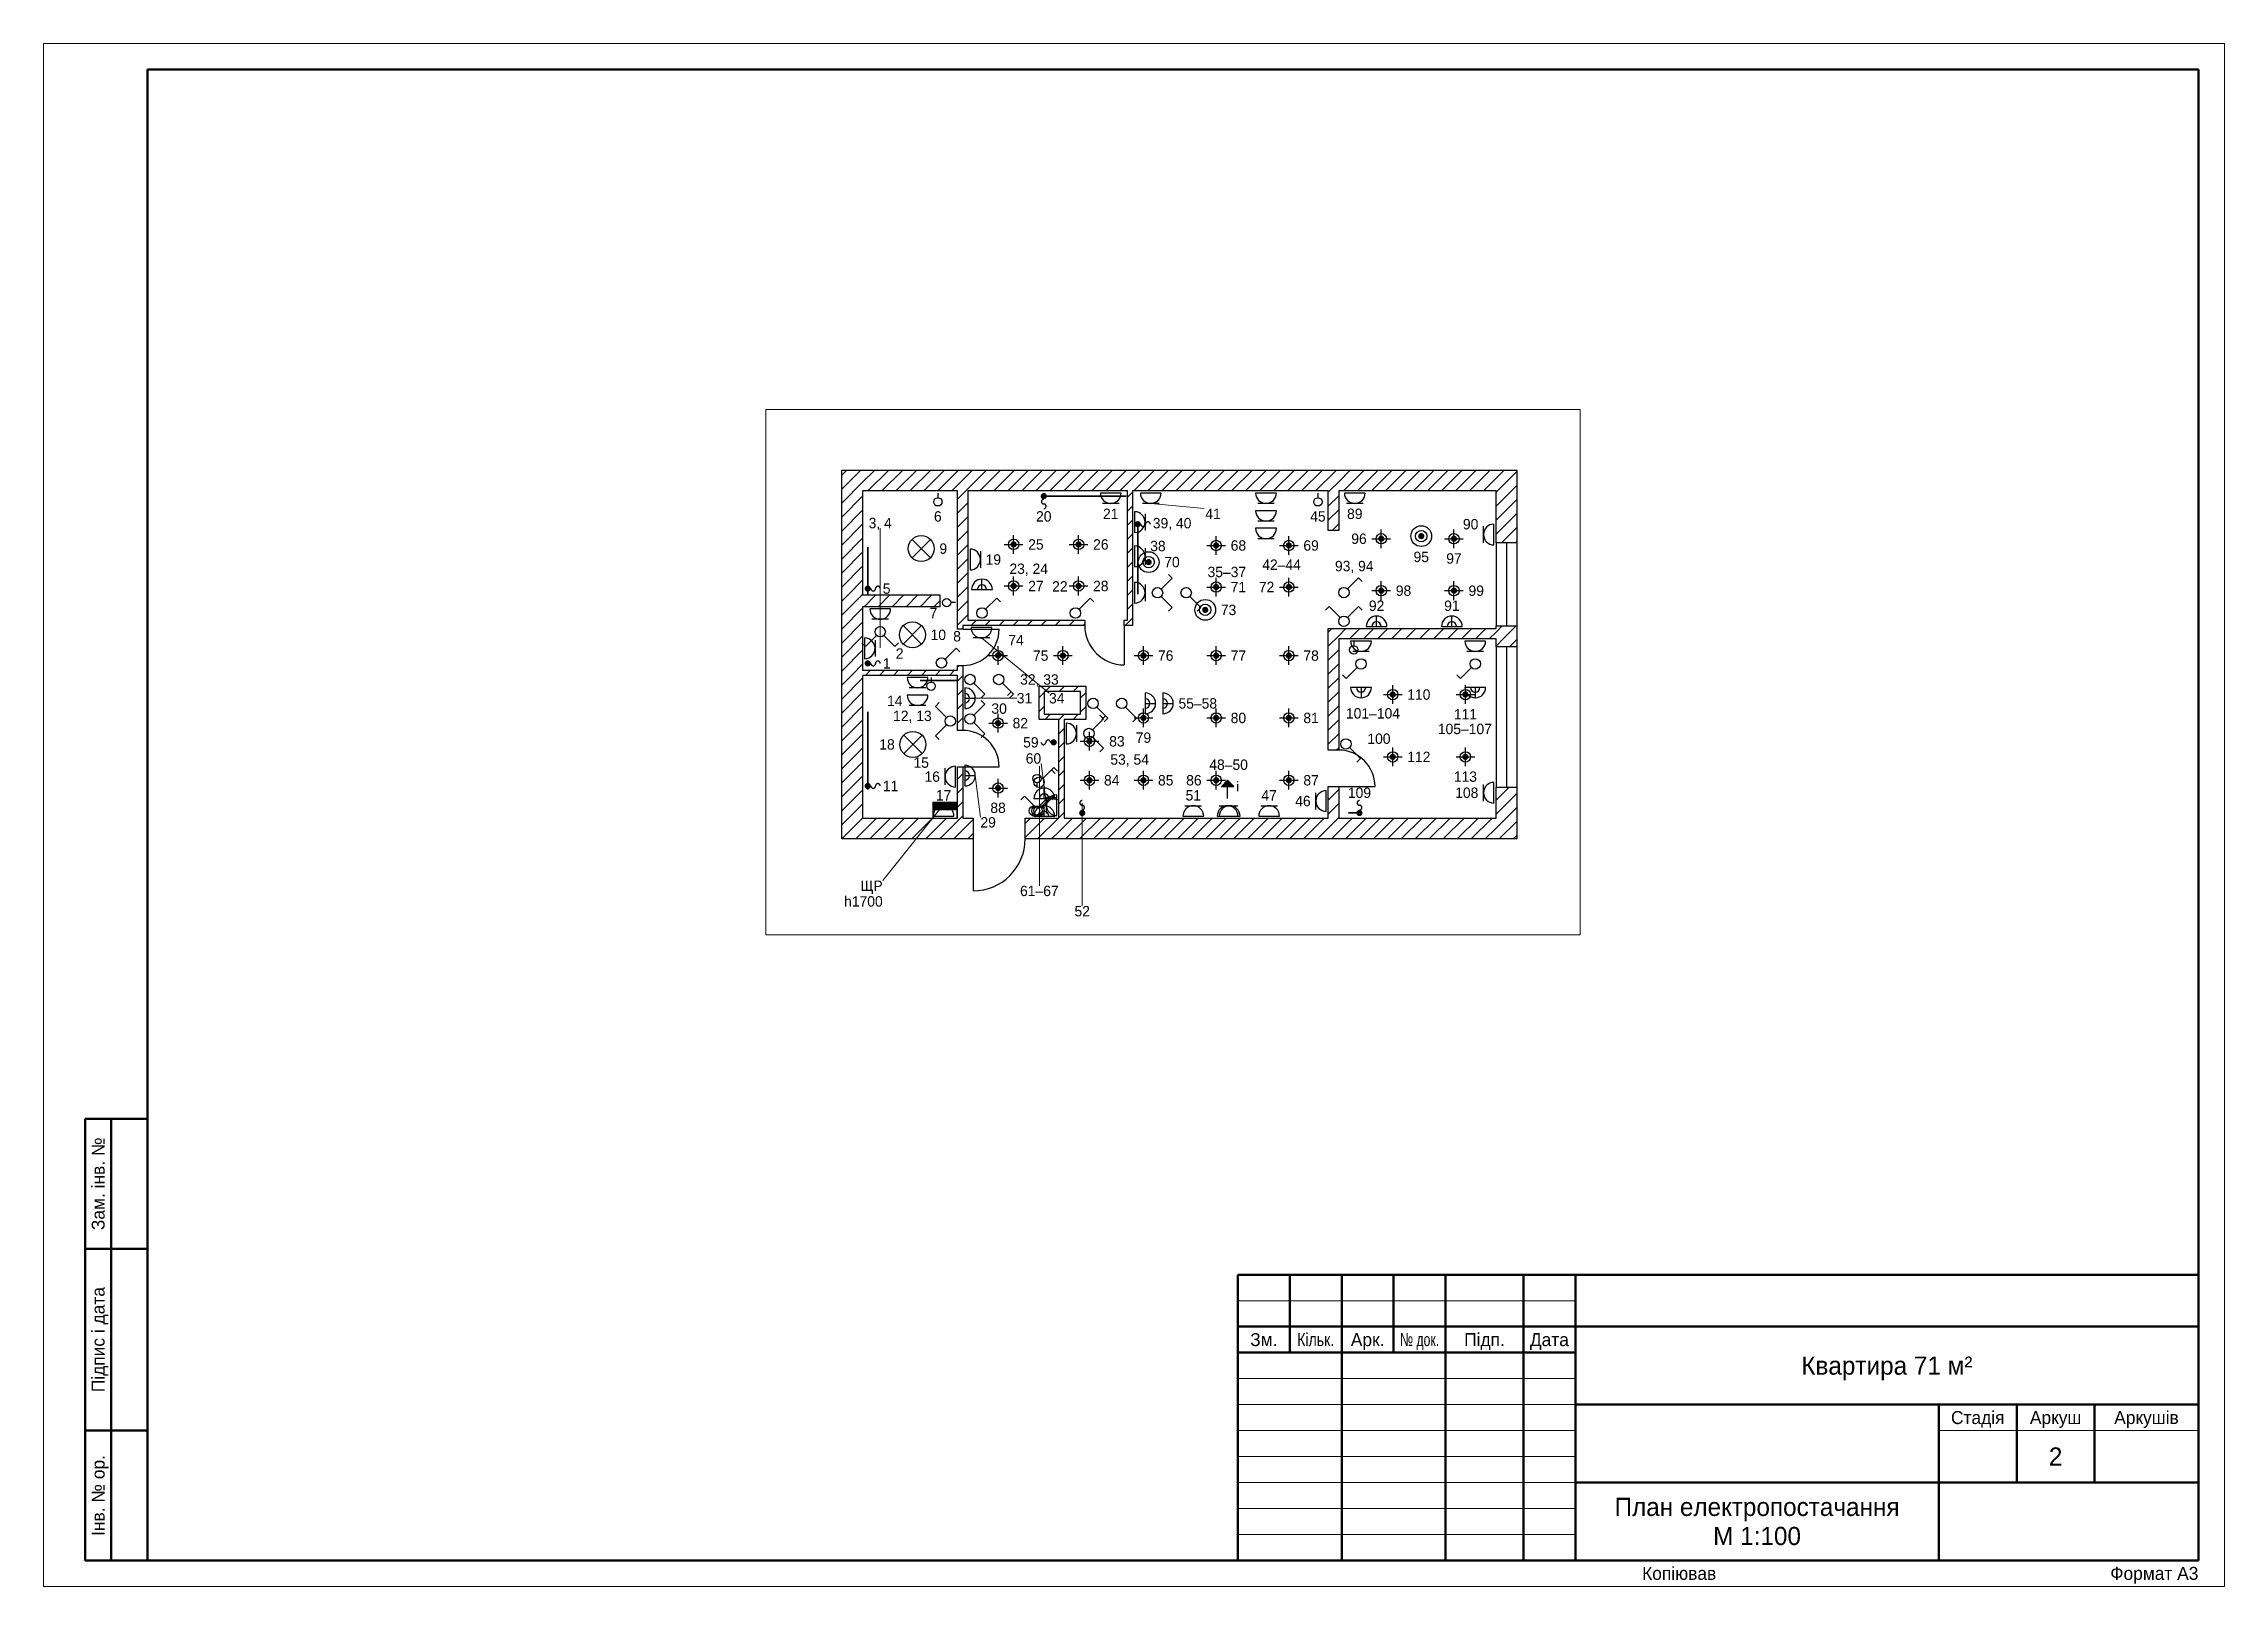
# Paper-space layout '02 Електрика' of a CAD drawing. Header units: millimetres. Extents: x 0 to 420, y 0 to 297.
# The model-space entities are those that its viewports show. They can reach past a viewport. Long polylines and large blocks are cut down to what shows.
import ezdxf
from ezdxf.enums import TextEntityAlignment as Align

# ---------------------------------------------------------------- set-up
doc = ezdxf.new("R2010")
doc.units = ezdxf.units.MM
doc.linetypes.add('E_LED_DASH', pattern=[300, 200, -100])
for name, color, linetype in [('A-DOOR', 3, 'Continuous'), ('A-SHEET', 7, 'Continuous'), ('A-WALL', 7, 'Continuous'), ('A-WIND', 4, 'Continuous'), ('E-BOARD', 1, 'Continuous'), ('E-DATA', 140, 'Continuous'), ('E-LED', 221, 'E_LED_DASH'), ('E-LIGHT', 6, 'Continuous'), ('E-SOCKET', 1, 'Continuous'), ('E-SWITCH', 5, 'Continuous'), ('E-TEXT', 7, 'Continuous')]:
    doc.layers.add(name, color=color, linetype=linetype)
doc.layers.add('A-VPORT', color=8, linetype='Continuous', plot=False)
doc.styles.add('PLEX_LIGHT', font='IBMPlexSans-Light.ttf')

# ---------------------------------------------------------------- blocks, each defined once
blk = doc.blocks.new('STAMP_F3')
at = {"lineweight": 50}
for p, q in [((185, 55), (0, 55)), ((0, 55), (0, 0)), ((10, 40), (10, 55)), ((20, 40), (20, 55)), ((30, 40), (30, 55)), ((40, 40), (40, 55)), ((55, 40), (55, 55)), ((65, 0), (65, 55)), ((185, 0), (185, 55)), ((0, 45), (65, 45)), ((65, 45), (185, 45)), ((0, 40), (65, 40)), ((20, 0), (20, 40)), ((40, 0), (40, 40)), ((55, 0), (55, 40)), ((65, 30), (185, 30)), ((135, 0), (135, 30)), ((150, 15), (150, 30)), ((165, 15), (165, 30)), ((65, 15), (185, 15)), ((0, 0), (185, 0))]:
    blk.add_line(p, q, dxfattribs=at)
at = {"lineweight": 18}
for p, q in [((0, 50), (65, 50)), ((0, 35), (65, 35)), ((0, 30), (65, 30)), ((0, 25), (65, 25)), ((135, 25), (185, 25)), ((0, 20), (65, 20)), ((0, 15), (65, 15)), ((0, 10), (65, 10)), ((0, 5), (65, 5))]:
    blk.add_line(p, q, dxfattribs=at)
at = {"style": 'PLEX_LIGHT'}
for s, p in [('Зм.', (5, 42.5)), ('Арк.', (25, 42.5)), ('Підп.', (47.5, 42.5)), ('Дата', (60, 42.5)), ('Стадія', (142.5, 27.5)), ('Аркуш', (157.5, 27.5)), ('Аркушів', (175, 27.5))]:
    blk.add_text(s, height=2.5, dxfattribs=at).set_placement(p, align=Align.MIDDLE_CENTER)
for s, width, p in [('Кільк.', 0.81045, (15, 42.5)), ('№ док.', 0.701948, (35, 42.5))]:
    blk.add_text(s, height=2.5, dxfattribs=dict(at, width=width)).set_placement(p, align=Align.MIDDLE_CENTER)
for tag, height, p in [('CODE', 5, (125, 50)), ('DATE1', 2.5, (60, 37.5)), ('OBJECT', 3.5, (125, 37.5)), ('DATE2', 2.5, (60, 32.5)), ('OBJECT_2', 3.5, (125, 31.9)), ('DATE3', 2.5, (60, 27.5)), ('DATE4', 2.5, (60, 22.5)), ('BUILDING', 3.5, (100, 22.5)), ('STAGE', 3.5, (142.5, 20)), ('SHEET', 3.5, (157.5, 20)), ('SHEETS', 3.5, (175, 20)), ('DATE5', 2.5, (60, 17.5)), ('BUILDING_2', 3.5, (100, 16.9)), ('DATE6', 2.5, (60, 12.5)), ('DATE7', 2.5, (60, 7.5)), ('IMAGE', 3.5, (100, 7.5)), ('ORG', 2.5, (160, 7.5)), ('ORG_2', 2.5, (160, 3.5)), ('DATE8', 2.5, (60, 2.5)), ('IMAGE_2', 3.5, (100, 1.9))]:
    blk.add_attdef(tag, text='', height=height, dxfattribs=at).set_placement(p, align=Align.MIDDLE_CENTER)
for tag, p in [('ROLE1', (1, 37.5)), ('NAME1', (21, 37.5)), ('ROLE2', (1, 32.5)), ('NAME2', (21, 32.5)), ('ROLE3', (1, 27.5)), ('NAME3', (21, 27.5)), ('ROLE4', (1, 22.5)), ('NAME4', (21, 22.5)), ('ROLE5', (1, 17.5)), ('NAME5', (21, 17.5)), ('ROLE6', (1, 12.5)), ('NAME6', (21, 12.5)), ('ROLE7', (1, 7.5)), ('NAME7', (21, 7.5)), ('ROLE8', (1, 2.5)), ('NAME8', (21, 2.5))]:
    blk.add_attdef(tag, text='', height=2.5, dxfattribs=at).set_placement(p, align=Align.MIDDLE_LEFT)
blk = doc.blocks.new('E_LED_OUTPUT')
h = blk.add_hatch(color=0)
h.dxf.hatch_style = 1
edge = h.paths.add_edge_path()
edge.add_arc((0, 1), 0.6, 0, 360)
at = {"color": 0}
for centre, start, end in [((0, 2.95), 90, 270), ((0, 2.05), 270, 90)]:
    blk.add_arc(centre, 0.45, start, end, dxfattribs=at)
at = {"style": 'PLEX_LIGHT', "flags": 1}
for tag in ['GROUP', 'H', 'ID']:
    blk.add_attdef(tag, (0, 0), '', height=2, dxfattribs=at)
blk = doc.blocks.new('E_SOCKET')
at = {"color": 0}
for p, q in [((-2, 0.4), (2, 0.4)), ((-1.6, 2.4), (1.6, 2.4))]:
    blk.add_line(p, q, dxfattribs=at)
blk.add_arc((0, 0.4), 2, 0, 180, dxfattribs=at)
at = {"style": 'PLEX_LIGHT', "flags": 1}
for tag in ['GROUP', 'H', 'ID']:
    blk.add_attdef(tag, (0, 0), '', height=2, dxfattribs=at)
blk = doc.blocks.new('E_SWITCH2')
at = {"color": 0}
for p, q in [((-2.83, 4.23), (-3.54, 3.52)), ((-0.71, 2.11), (-2.83, 4.23)), ((0.71, 2.11), (2.83, 4.23)), ((2.83, 4.23), (3.54, 3.52))]:
    blk.add_line(p, q, dxfattribs=at)
blk.add_circle((0, 1.4), 1, dxfattribs=at)
at = {"style": 'PLEX_LIGHT', "flags": 1}
for tag in ['GROUP', 'H', 'ID']:
    blk.add_attdef(tag, (0, 0), '', height=2, dxfattribs=at)
blk = doc.blocks.new('E_OUTLET')
at = {"color": 0}
blk.add_line((0, 0.4), (0, 1.3), dxfattribs=at)
blk.add_circle((0, 2.1), 0.8, dxfattribs=at)
at = {"style": 'PLEX_LIGHT', "flags": 1}
for tag in ['GROUP', 'H', 'ID']:
    blk.add_attdef(tag, (0, 0), '', height=2, dxfattribs=at)
blk = doc.blocks.new('E_SWITCH')
at = {"color": 0}
for p, q in [((0.71, 2.11), (2.83, 4.23)), ((2.83, 4.23), (3.54, 3.52))]:
    blk.add_line(p, q, dxfattribs=at)
blk.add_circle((0, 1.4), 1, dxfattribs=at)
at = {"style": 'PLEX_LIGHT', "flags": 1}
for tag in ['GROUP', 'H', 'ID']:
    blk.add_attdef(tag, (0, 0), '', height=2, dxfattribs=at)
blk = doc.blocks.new('E_LIGHT')
at = {"color": 0}
for p, q in [((-1.77, -1.77), (1.77, 1.77)), ((-1.77, 1.77), (1.77, -1.77))]:
    blk.add_line(p, q, dxfattribs=at)
blk.add_circle((0, 0), 2.5, dxfattribs=at)
at = {"style": 'PLEX_LIGHT', "flags": 1}
for tag in ['GROUP', 'H', 'ID']:
    blk.add_attdef(tag, (0, 0), '', height=2, dxfattribs=at)
blk = doc.blocks.new('E_SCONCE')
at = {"color": 0}
for p, q in [((-2, 0.4), (2, 0.4)), ((0, 0.4), (0, 2.4))]:
    blk.add_line(p, q, dxfattribs=at)
for radius in [2, 0.9]:
    blk.add_arc((0, 0.4), radius, 0, 180, dxfattribs=at)
at = {"style": 'PLEX_LIGHT', "flags": 1}
for tag in ['GROUP', 'H', 'ID']:
    blk.add_attdef(tag, (0, 0), '', height=2, dxfattribs=at)
blk = doc.blocks.new('E_DOWNLIGHT')
h = blk.add_hatch(color=0)
h.dxf.hatch_style = 1
edge = h.paths.add_edge_path()
edge.add_arc((0, 0), 0.6, 0, 360)
at = {"color": 0}
for p, q in [((-1.8, 0), (1.8, 0)), ((0, -1.8), (0, 1.8))]:
    blk.add_line(p, q, dxfattribs=at)
blk.add_circle((0, 0), 1, dxfattribs=at)
at = {"style": 'PLEX_LIGHT', "flags": 1}
for tag in ['GROUP', 'H', 'ID']:
    blk.add_attdef(tag, (0, 0), '', height=2, dxfattribs=at)
blk = doc.blocks.new('E_PASS_SWITCH')
at = {"color": 0}
for p, q in [((0.71, 2.11), (2.83, 4.23)), ((2.83, 4.23), (3.54, 3.52)), ((2.4, 3.8), (3.11, 3.1))]:
    blk.add_line(p, q, dxfattribs=at)
blk.add_circle((0, 1.4), 1, dxfattribs=at)
at = {"style": 'PLEX_LIGHT', "flags": 1}
for tag in ['GROUP', 'H', 'ID']:
    blk.add_attdef(tag, (0, 0), '', height=2, dxfattribs=at)
blk = doc.blocks.new('E_PENDANT')
h = blk.add_hatch(color=0)
h.dxf.hatch_style = 1
edge = h.paths.add_edge_path()
edge.add_arc((0, 0), 0.6, 0, 360)
at = {"color": 0}
for radius in [2, 1.1]:
    blk.add_circle((0, 0), radius, dxfattribs=at)
at = {"style": 'PLEX_LIGHT', "flags": 1}
for tag in ['GROUP', 'H', 'ID']:
    blk.add_attdef(tag, (0, 0), '', height=2, dxfattribs=at)
blk = doc.blocks.new('E_DATA')
h = blk.add_hatch(color=0)
h.dxf.hatch_style = 1
h.paths.add_polyline_path([(-1.2, 2.7), (1.2, 2.7), (0, 3.9)])
at = {"color": 0}
blk.add_line((0, 0.4), (0, 2.7), dxfattribs=at)
blk.add_lwpolyline([(-1.2, 2.7), (1.2, 2.7), (0, 3.9)], close=True, dxfattribs=at)
at = {"color": 0, "style": 'PLEX_LIGHT'}
blk.add_text('i', height=1.8, dxfattribs=at).set_placement((1.68, 2.7), align=Align.MIDDLE_LEFT)
at = {"style": 'PLEX_LIGHT', "flags": 1}
for tag in ['GROUP', 'H', 'ID']:
    blk.add_attdef(tag, (0, 0), '', height=2, dxfattribs=at)
blk = doc.blocks.new('E_BOARD')
h = blk.add_hatch(color=0)
h.dxf.hatch_style = 1
h.paths.add_polyline_path([(-0.5, 0.5), (0.5, 0.5), (0.5, 1), (-0.5, 1)])
at = {"color": 0}
blk.add_lwpolyline([(-0.5, 0), (0.5, 0), (0.5, 1), (-0.5, 1)], close=True, dxfattribs=at)
at = {"style": 'PLEX_LIGHT', "flags": 1}
for tag in ['GROUP', 'H', 'ID']:
    blk.add_attdef(tag, (0, 0), '', height=2, dxfattribs=at)

msp = doc.modelspace()

# ---------------------------------------------------------------- hatches: boundary and pattern name
at = {"layer": 'A-WALL'}
h = msp.add_hatch(dxfattribs=at)
h.set_pattern_fill('ANSI31', scale=60)
h.paths.add_polyline_path([(0, 6700), (0, 6300), (0, 4300), (-400, 4300), (-400, 6700)])
h = msp.add_hatch(dxfattribs=at)
h.set_pattern_fill('ANSI31', scale=60)
h.paths.add_polyline_path([(2030, 6300), (1830, 6300), (0, 6300), (0, 6700), (1830, 6700), (2030, 6700)])
h = msp.add_hatch(dxfattribs=at)
h.set_pattern_fill('ANSI31', scale=60)
h.paths.add_polyline_path([(2030, 3710), (1930, 3710), (1830, 3710), (1830, 3810), (1830, 6300), (2030, 6300), (2030, 3810)])
h = msp.add_hatch(dxfattribs=at)
h.set_pattern_fill('ANSI31', scale=60)
h.paths.add_polyline_path([(5200, 6700), (5200, 6300), (5100, 6300), (2030, 6300), (2030, 6700), (5100, 6700)])
h = msp.add_hatch(dxfattribs=at)
h.set_pattern_fill('ANSI31', scale=60)
h.paths.add_polyline_path([(5100, 3710), (5100, 3810), (5100, 6300), (5200, 6300), (5200, 3710)])
h = msp.add_hatch(dxfattribs=at)
h.set_pattern_fill('ANSI31', scale=60)
h.paths.add_polyline_path([(9170, 6700), (9170, 6300), (8970, 6300), (5200, 6300), (5200, 6700), (8970, 6700)])
h = msp.add_hatch(dxfattribs=at)
h.set_pattern_fill('ANSI31', scale=60)
h.paths.add_polyline_path([(8970, 5540), (8970, 6300), (9170, 6300), (9170, 5540)])
h = msp.add_hatch(dxfattribs=at)
h.set_pattern_fill('ANSI31', scale=60)
h.paths.add_polyline_path([(12600, 6300), (12200, 6300), (9170, 6300), (9170, 6700), (12600, 6700)])
h = msp.add_hatch(dxfattribs=at)
h.set_pattern_fill('ANSI31', scale=60)
h.paths.add_polyline_path([(12200, 6300), (12600, 6300), (12600, 5300), (12200, 5300)])
h = msp.add_hatch(dxfattribs=at)
h.set_pattern_fill('ANSI31', scale=60)
h.paths.add_polyline_path([(-400, 4300), (0, 4300), (0, 4070), (0, 2850), (0, 2750), (-400, 2750), (-400, 2850), (-400, 4070)])
h = msp.add_hatch(dxfattribs=at)
h.set_pattern_fill('ANSI31', scale=60)
h.paths.add_polyline_path([(1490, 4300), (1490, 4070), (1390, 4070), (0, 4070), (0, 4300), (1390, 4300)])
h = msp.add_hatch(dxfattribs=at)
h.set_pattern_fill('ANSI31', scale=60)
h.paths.add_polyline_path([(4280, 3810), (4280, 3710), (2030, 3710), (2030, 3810)])
h = msp.add_hatch(dxfattribs=at)
h.set_pattern_fill('ANSI31', scale=60)
h.paths.add_polyline_path([(5100, 3810), (5100, 3710), (5040, 3710), (5040, 3810)])
h = msp.add_hatch(dxfattribs=at)
h.set_pattern_fill('ANSI31', scale=60)
h.paths.add_polyline_path([(1830, 3710), (1930, 3710), (1930, 3640), (1830, 3640)])
h = msp.add_hatch(dxfattribs=at)
h.set_pattern_fill('ANSI31', scale=60)
h.paths.add_polyline_path([(8970, 1310), (8970, 3450), (8970, 3650), (9170, 3650), (9170, 3450), (9170, 1310)])
h = msp.add_hatch(dxfattribs=at)
h.set_pattern_fill('ANSI31', scale=60)
h.paths.add_polyline_path([(12200, 3650), (12200, 3450), (9170, 3450), (9170, 3650)])
h = msp.add_hatch(dxfattribs=at)
h.set_pattern_fill('ANSI31', scale=60)
h.paths.add_polyline_path([(12200, 3450), (12200, 3650), (12200, 3700), (12600, 3700), (12600, 3650), (12600, 3450)])
h = msp.add_hatch(dxfattribs=at)
h.set_pattern_fill('ANSI31', scale=60)
h.paths.add_polyline_path([(12200, 3300), (12200, 3450), (12600, 3450), (12600, 3300)])
h = msp.add_hatch(dxfattribs=at)
h.set_pattern_fill('ANSI31', scale=60)
h.paths.add_polyline_path([(1830, 2750), (1830, 2850), (1830, 2940), (1930, 2940), (1930, 2850), (1930, 2750)])
h = msp.add_hatch(dxfattribs=at)
h.set_pattern_fill('ANSI31', scale=60)
h.paths.add_polyline_path([(0, 0), (0, -400), (-400, -400), (-400, 2750), (0, 2750)])
h = msp.add_hatch(dxfattribs=at)
h.set_pattern_fill('ANSI31', scale=60)
h.paths.add_polyline_path([(1830, 2850), (1830, 2750), (0, 2750), (0, 2850)])
h = msp.add_hatch(dxfattribs=at)
h.set_pattern_fill('ANSI31', scale=60)
h.paths.add_polyline_path([(1830, 1690), (1830, 2750), (1930, 2750), (1930, 1690)])
h = msp.add_hatch(dxfattribs=at)
h.set_pattern_fill('ANSI31', scale=60)
h.paths.add_polyline_path([(3400, 2440), (3400, 2540), (4200, 2540), (4200, 2440), (3500, 2440)])
h = msp.add_hatch(dxfattribs=at)
h.set_pattern_fill('ANSI31', scale=60)
h.paths.add_polyline_path([(4200, 2540), (4300, 2540), (4300, 2000), (4200, 2000), (4200, 2440)])
h = msp.add_hatch(dxfattribs=at)
h.set_pattern_fill('ANSI31', scale=60)
h.paths.add_polyline_path([(3500, 1900), (3400, 1900), (3400, 2440), (3500, 2440), (3500, 2000)])
h = msp.add_hatch(dxfattribs=at)
h.set_pattern_fill('ANSI31', scale=60)
h.paths.add_polyline_path([(3500, 1900), (3500, 2000), (3780, 2000), (3780, 1900)])
h = msp.add_hatch(dxfattribs=at)
h.set_pattern_fill('ANSI31', scale=60)
h.paths.add_polyline_path([(3780, 2000), (3880, 2000), (3880, 1900), (3880, 0), (3780, 0), (3780, 1900)])
h = msp.add_hatch(dxfattribs=at)
h.set_pattern_fill('ANSI31', scale=60)
h.paths.add_polyline_path([(4300, 2000), (4300, 1900), (3880, 1900), (3880, 2000), (4200, 2000)])
h = msp.add_hatch(dxfattribs=at)
h.set_pattern_fill('ANSI31', scale=60)
h.paths.add_polyline_path([(1830, -400), (1830, 0), (1830, 990), (1930, 990), (1930, 0), (1930, -400)])
h = msp.add_hatch(dxfattribs=at)
h.set_pattern_fill('ANSI31', scale=60)
h.paths.add_polyline_path([(8970, -400), (8970, 0), (8970, 610), (9170, 610), (9170, 0), (9170, -400)])
h = msp.add_hatch(dxfattribs=at)
h.set_pattern_fill('ANSI31', scale=60)
h.paths.add_polyline_path([(12200, 0), (12200, 600), (12600, 600), (12600, -400), (12200, -400)])
h = msp.add_hatch(dxfattribs=at)
h.set_pattern_fill('ANSI31', scale=60)
h.paths.add_polyline_path([(1830, 0), (1830, -400), (0, -400), (0, 0)])
h = msp.add_hatch(dxfattribs=at)
h.set_pattern_fill('ANSI31', scale=60)
h.paths.add_polyline_path([(2130, 0), (2130, -400), (1930, -400), (1930, 0)])
h = msp.add_hatch(dxfattribs=at)
h.set_pattern_fill('ANSI31', scale=60)
h.paths.add_polyline_path([(3130, 0), (3780, 0), (3780, -400), (3130, -400)])
h = msp.add_hatch(dxfattribs=at)
h.set_pattern_fill('ANSI31', scale=60)
h.paths.add_polyline_path([(3780, -400), (3780, 0), (3880, 0), (8970, 0), (8970, -400), (3880, -400)])
h = msp.add_hatch(dxfattribs=at)
h.set_pattern_fill('ANSI31', scale=60)
h.paths.add_polyline_path([(12200, 0), (12200, -400), (9170, -400), (9170, 0)])

# ---------------------------------------------------------------- linework, layer by layer
at = {"layer": 'A-DOOR'}
for p, q in [((1930, 3640), (2630, 3640)), ((5040, 3710), (5040, 2950)), ((1930, 990), (2630, 990)), ((9170, 610), (9870, 610)), ((2130, -400), (2130, -1400))]:
    msp.add_line(p, q, dxfattribs=at)
for centre, radius, start, end in [((1930, 3640), 700, -90, 0), ((5040, 3710), 760, 180, -90), ((1930, 990), 700, 0, 90), ((9170, 610), 700, 0, 90), ((2130, -400), 1000, -90, 0)]:
    msp.add_arc(centre, radius, start, end, dxfattribs=at)
at = {"layer": 'A-WALL'}
for p, q in [((-400, 4300), (-400, 6700)), ((-400, 6700), (2030, 6700)), ((0, 6300), (0, 4300)), ((1830, 6300), (0, 6300)), ((1830, 3710), (1830, 6300)), ((2030, 6700), (5200, 6700)), ((5100, 6300), (2030, 6300)), ((2030, 6300), (2030, 3810)), ((5100, 3810), (5100, 6300)), ((5200, 6700), (9170, 6700)), ((8970, 6300), (5200, 6300)), ((5200, 6300), (5200, 3710)), ((8970, 5540), (8970, 6300)), ((9170, 6700), (12600, 6700)), ((12200, 6300), (9170, 6300)), ((9170, 6300), (9170, 5540)), ((12200, 5300), (12200, 6300)), ((12600, 6700), (12600, 5300)), ((9170, 5540), (8970, 5540)), ((12600, 5300), (12200, 5300)), ((-400, 2750), (-400, 4300)), ((0, 4300), (1490, 4300)), ((1490, 4300), (1490, 4070)), ((0, 4070), (0, 2850)), ((1490, 4070), (0, 4070)), ((2030, 3810), (4280, 3810)), ((4280, 3810), (4280, 3710)), ((5040, 3710), (5040, 3810)), ((5040, 3810), (5100, 3810)), ((1830, 3640), (1830, 3710)), ((1930, 3640), (1830, 3640)), ((4280, 3710), (1930, 3710)), ((1930, 3710), (1930, 3640)), ((5200, 3710), (5040, 3710)), ((8970, 1310), (8970, 3650)), ((8970, 3650), (9170, 3650)), ((9170, 3650), (12200, 3650)), ((9170, 3450), (9170, 1310)), ((12200, 3450), (9170, 3450)), ((12200, 3650), (12200, 3700)), ((12200, 3700), (12600, 3700)), ((12200, 3300), (12200, 3450)), ((12600, 3700), (12600, 3450)), ((12600, 3450), (12600, 3300)), ((1830, 2850), (1830, 2940)), ((1830, 2940), (1930, 2940)), ((1930, 2940), (1930, 2750)), ((12600, 3300), (12200, 3300)), ((-400, -400), (-400, 2750)), ((0, 2850), (1830, 2850)), ((1830, 2750), (0, 2750)), ((0, 2750), (0, 0)), ((1830, 1690), (1830, 2750)), ((1930, 2750), (1930, 1690)), ((3400, 1900), (3400, 2540)), ((3400, 2540), (4300, 2540)), ((4300, 2540), (4300, 1900)), ((3500, 2440), (3500, 2000)), ((4200, 2440), (3500, 2440)), ((4200, 2000), (4200, 2440)), ((1930, 1690), (1830, 1690)), ((3780, 1900), (3400, 1900)), ((3500, 2000), (3780, 2000)), ((3780, 2000), (3880, 2000)), ((3780, 0), (3780, 1900)), ((3880, 2000), (4200, 2000)), ((4300, 1900), (3880, 1900)), ((3880, 1900), (3880, 0)), ((9170, 1310), (8970, 1310)), ((1830, 0), (1830, 990)), ((1830, 990), (1930, 990)), ((1930, 990), (1930, 0)), ((8970, 0), (8970, 610)), ((8970, 610), (9170, 610)), ((9170, 610), (9170, 0)), ((12200, 0), (12200, 600)), ((12200, 600), (12600, 600)), ((12600, 600), (12600, -400)), ((0, 0), (1830, 0)), ((1930, 0), (2130, 0)), ((2130, 0), (2130, -400)), ((3130, -400), (3130, 0)), ((3130, 0), (3780, 0)), ((3880, 0), (8970, 0)), ((9170, 0), (12200, 0)), ((1830, -400), (-400, -400)), ((1930, -400), (1830, -400)), ((2130, -400), (1930, -400)), ((3780, -400), (3130, -400)), ((8970, -400), (3780, -400)), ((9170, -400), (8970, -400)), ((12600, -400), (9170, -400))]:
    msp.add_line(p, q, dxfattribs=at)
at = {"layer": 'A-WIND'}
for p, q in [((12200, 5300), (12200, 3700)), ((12400, 5300), (12400, 3700)), ((12600, 5300), (12600, 3700)), ((12200, 3300), (12200, 600)), ((12400, 3300), (12400, 600)), ((12600, 3300), (12600, 600))]:
    msp.add_line(p, q, dxfattribs=at)
at = {"layer": 'E-LED', "lineweight": 35}
for p, q in [((3460, 6200), (5080, 6200)), ((5300, 4310), (5300, 5690)), ((100, 4300), (100, 5220)), ((1110, 2650), (1830, 2650)), ((100, 550), (100, 2050)), ((9570, 100), (9360, 100))]:
    msp.add_line(p, q, dxfattribs=at)
at = {"layer": 'E-TEXT', "lineweight": 13}
for p, q in [((5550, 6060), (6578.1, 5960)), ((340, 3277.9), (340, 5582.1)), ((2290, 3470), (3591.1, 2408.9)), ((2170, 2310), (2970, 2310)), ((3405, 1004.3), (3405, -1300)), ((3540, 250), (3440, 1050)), ((2170, 820), (2270, 20)), ((1590, 300), (387.9, -1202.1)), ((4230, 290), (4230, -1690))]:
    msp.add_line(p, q, dxfattribs=at)

# ---------------------------------------------------------------- block references
at = {"layer": 'E-BOARD', "xscale": 470, "yscale": 300}
msp.add_blockref('E_BOARD', (1590, 0), dxfattribs=at)
at = {"layer": 'E-DATA', "xscale": 100, "yscale": 100}
msp.add_blockref('E_DATA', (7030, 340), dxfattribs=at)
at = {"layer": 'E-LED', "xscale": 100, "yscale": 100}
for p, rotation in [((3490, 6300), -180), ((5200, 5660), -90), ((0, 4420), -90), ((0, 2980), -90), ((3780, 1460), -270), ((0, 620), -90)]:
    msp.add_blockref('E_LED_OUTPUT', p, dxfattribs=dict(at, rotation=rotation))
for p in [(4230, 0), (9570, 0)]:
    msp.add_blockref('E_LED_OUTPUT', p, dxfattribs=at)
at = {"layer": 'E-LIGHT', "xscale": 100, "yscale": 100}
for name, p in [('E_DOWNLIGHT', (9990, 5380)), ('E_PENDANT', (10760, 5430)), ('E_DOWNLIGHT', (11390, 5380)), ('E_LIGHT', (1130, 5190)), ('E_DOWNLIGHT', (2910, 5270)), ('E_DOWNLIGHT', (4160, 5270)), ('E_PENDANT', (5510, 4930)), ('E_DOWNLIGHT', (6810, 5250)), ('E_DOWNLIGHT', (8210, 5250)), ('E_DOWNLIGHT', (2910, 4470)), ('E_DOWNLIGHT', (4160, 4470)), ('E_DOWNLIGHT', (6810, 4450)), ('E_DOWNLIGHT', (8210, 4450)), ('E_SCONCE', (2300, 4362.1)), ('E_PENDANT', (6600, 4010)), ('E_DOWNLIGHT', (9990, 4380)), ('E_DOWNLIGHT', (11390, 4380)), ('E_LIGHT', (960, 3530)), ('E_SCONCE', (9900, 3650)), ('E_SCONCE', (11350, 3650)), ('E_DOWNLIGHT', (2610, 3130)), ('E_DOWNLIGHT', (3860, 3130)), ('E_DOWNLIGHT', (5410, 3130)), ('E_DOWNLIGHT', (6810, 3130)), ('E_DOWNLIGHT', (8210, 3130)), ('E_DOWNLIGHT', (10210, 2380)), ('E_DOWNLIGHT', (11610, 2380)), ('E_DOWNLIGHT', (5410, 1930)), ('E_DOWNLIGHT', (6810, 1930)), ('E_DOWNLIGHT', (8210, 1930)), ('E_DOWNLIGHT', (2610, 1830)), ('E_LIGHT', (970, 1420)), ('E_DOWNLIGHT', (4370, 1480)), ('E_DOWNLIGHT', (10210, 1180)), ('E_DOWNLIGHT', (11610, 1180)), ('E_DOWNLIGHT', (4370, 730)), ('E_DOWNLIGHT', (5410, 730)), ('E_DOWNLIGHT', (6810, 730)), ('E_DOWNLIGHT', (8210, 730)), ('E_DOWNLIGHT', (2610, 580)), ('E_SCONCE', (3500, 340)), ('E_SCONCE', (3500, 0))]:
    msp.add_blockref(name, p, dxfattribs=at)
for p, rotation in [((1930, 2310), -90), ((5404.3, 2210), -90), ((5744.3, 2210), -90), ((9600, 2557.9), -180), ((11800, 2557.9), -180), ((1930, 820), -90)]:
    msp.add_blockref('E_SCONCE', p, dxfattribs=dict(at, rotation=rotation))
at = {"layer": 'E-SOCKET', "xscale": 100, "yscale": 100}
for name, p, rotation in [('E_OUTLET', (1450, 6300), -180), ('E_SOCKET', (4780, 6300), -180), ('E_SOCKET', (5200, 5700), -90), ('E_SOCKET', (5550, 6300), -180), ('E_SOCKET', (7770, 6300), -180), ('E_SOCKET', (7770, 5960), -180), ('E_OUTLET', (8770, 6300), -180), ('E_SOCKET', (9480, 6300), -180), ('E_SOCKET', (7770, 5620), -180), ('E_SOCKET', (12200, 5460), -270), ('E_SOCKET', (2030, 4980), -90), ('E_SOCKET', (5200, 5040), -90), ('E_OUTLET', (1830, 4150), -270), ('E_SOCKET', (5200, 4340), -90), ('E_SOCKET', (340, 4070), -180), ('E_SOCKET', (0, 3270), -90), ('E_SOCKET', (2290, 3710), -180), ('E_OUTLET', (9460, 3450), -180), ('E_SOCKET', (9600, 3450), -180), ('E_SOCKET', (11800, 3450), -180), ('E_SOCKET', (1060, 2750), -180), ('E_OUTLET', (1320, 2750), -180), ('E_SOCKET', (1060, 2410), -180), ('E_SOCKET', (3880, 1630), -90), ('E_SOCKET', (1830, 800), -270), ('E_SOCKET', (3780, 250), -270), ('E_SOCKET', (8970, 330), -270), ('E_SOCKET', (12200, 490), -270)]:
    msp.add_blockref(name, p, dxfattribs=dict(at, rotation=rotation))
for name, p in [('E_OUTLET', (3360, 552.1)), ('E_SOCKET', (1560, 0)), ('E_SOCKET', (6370, 0)), ('E_SOCKET', (7030, 0)), ('E_SOCKET', (7070, 0)), ('E_SOCKET', (7830, 0))]:
    msp.add_blockref(name, p, dxfattribs=at)
at = {"layer": 'E-SWITCH', "xscale": 100, "yscale": 100}
for name, p, rotation in [('E_SWITCH2', (5540, 4340), -90), ('E_SWITCH', (6092.1, 4340), -90), ('E_SWITCH2', (340, 3730), -180), ('E_SWITCH', (9600, 3110), -180), ('E_SWITCH', (11800, 3110), -180), ('E_SWITCH', (1930, 2670), -90), ('E_PASS_SWITCH', (2482.1, 2670), -90), ('E_SWITCH2', (1830, 1870), -270), ('E_SWITCH2', (1930, 1910), -90), ('E_PASS_SWITCH', (4300, 2210), -90), ('E_SWITCH', (4852.1, 2210), -90), ('E_SWITCH2', (4220, 1630), -90), ('E_SWITCH', (9170, 1430), -90)]:
    msp.add_blockref(name, p, dxfattribs=dict(at, rotation=rotation))
for name, p in [('E_SWITCH', (9270, 4202.1)), ('E_SWITCH', (2300, 3810)), ('E_SWITCH', (4100, 3810)), ('E_SWITCH2', (9270, 3650)), ('E_SWITCH', (1520, 2850)), ('E_PASS_SWITCH', (3400, 552.1)), ('E_SWITCH2', (3400, 0)), ('E_SWITCH', (3310, 0)), ('E_SWITCH', (3360, 0))]:
    msp.add_blockref(name, p, dxfattribs=at)

# ---------------------------------------------------------------- texts
at = {"layer": 'E-TEXT', "style": 'PLEX_LIGHT'}
for s, p in [('6', (1450, 5810)), ('20', (3490, 5810)), ('21', (4780, 5860)), ('41', (6750, 5860)), ('45', (8770, 5810)), ('89', (9480, 5860)), ('3, 4', (340, 5682.1)), ('95', (10760, 5030)), ('97', (11390, 5000)), ('23, 24', (3200, 4802.1)), ('42–44', (8070, 4880)), ('93, 94', (9470, 4854.3)), ('22', (3800, 4462.1)), ('92', (9900, 4090)), ('91', (11350, 4090)), ('8', (1820, 3502.1)), ('14', (620, 2260)), ('101–104', (9830, 2017.9)), ('111', (11610, 2000)), ('12, 13', (960, 1970)), ('105–107', (11600, 1717.9)), ('79', (5410, 1550)), ('48–50', (7050, 1030)), ('113', (11610, 800)), ('17', (1560, 440)), ('51', (6370, 440)), ('47', (7830, 440)), ('109', (9570, 490)), ('88', (2610, 200)), ('61–67', (3405, -1400)), ('52', (4230, -1790))]:
    msp.add_text(s, height=200, dxfattribs=at).set_placement(p, align=Align.MIDDLE_CENTER)
for s, p in [('39, 40', (5590, 5680)), ('9', (1480, 5190)), ('19', (2370, 4980)), ('25', (3190, 5270)), ('26', (4440, 5270)), ('38', (5540, 5240)), ('68', (7090, 5250)), ('69', (8490, 5250)), ('70', (5810, 4930)), ('35–37', (6644.3, 4740)), ('5', (390, 4420)), ('27', (3190, 4470)), ('28', (4440, 4470)), ('71', (7090, 4450)), ('98', (10270, 4380)), ('99', (11670, 4380)), ('73', (6900, 4010)), ('10', (1310, 3530)), ('74', (2808, 3428)), ('1', (390, 2980)), ('2', (640, 3170)), ('76', (5690, 3130)), ('77', (7090, 3130)), ('78', (8490, 3130)), ('32, 33', (3034.3, 2670)), ('30', (2482.1, 2110)), ('31', (2970, 2310)), ('34', (3591.1, 2308.9)), ('55–58', (6084.3, 2210)), ('110', (10490, 2380)), ('82', (2890, 1830)), ('80', (7090, 1930)), ('81', (8490, 1930)), ('83', (4750, 1480)), ('100', (9722.1, 1530)), ('112', (10490, 1180)), ('53, 54', (4772.1, 1130)), ('11', (390, 620)), ('84', (4650, 730)), ('85', (5690, 730)), ('87', (8490, 730)), ('29', (2270, -80))]:
    msp.add_text(s, height=200, dxfattribs=at).set_placement(p, align=Align.MIDDLE_LEFT)
for s, p in [('96', (9710, 5380)), ('90', (11860, 5660)), ('72', (7930, 4450)), ('7', (1440, 3950)), ('75', (3580, 3130)), ('18', (620, 1420)), ('59', (3390, 1460)), ('15', (1277.9, 1070)), ('16', (1490, 800)), ('60', (3440, 1150)), ('86', (6530, 730)), ('46', (8630, 330)), ('108', (11860, 490)), ('ЩР', (387.9, -1302.1)), ('h1700', (387.9, -1602.1))]:
    msp.add_text(s, height=200, dxfattribs=at).set_placement(p, align=Align.MIDDLE_RIGHT)

psp = doc.layouts.new('02 Електрика')

# ---------------------------------------------------------------- linework, layer by layer
at = {"layer": 'A-SHEET', "lineweight": 18}
for p, q in [((420, 297), (0, 297)), ((0, 297), (0, 0)), ((420, 0), (420, 297)), ((0, 0), (420, 0))]:
    psp.add_line(p, q, dxfattribs=at)
at = {"layer": 'A-SHEET', "lineweight": 50}
for p, q in [((415, 292), (20, 292)), ((20, 292), (20, 5)), ((415, 5), (415, 292)), ((20, 90), (8, 90)), ((8, 90), (8, 65)), ((13, 65), (13, 90)), ((20, 65), (20, 90)), ((20, 65), (8, 65)), ((8, 65), (8, 30)), ((8, 65), (20, 65)), ((13, 30), (13, 65)), ((20, 30), (20, 65)), ((20, 30), (8, 30)), ((8, 30), (8, 5)), ((8, 30), (20, 30)), ((13, 5), (13, 30)), ((20, 5), (20, 30)), ((8, 5), (20, 5)), ((20, 5), (415, 5))]:
    psp.add_line(p, q, dxfattribs=at)

# ---------------------------------------------------------------- block references
at = {"layer": 'A-SHEET'}
ref = psp.add_blockref('STAMP_F3', (230, 5), dxfattribs=at)
ref.add_attrib('OBJECT', 'Квартира 71 м²', dxfattribs={"layer": '0', "height": 3.5, "style": 'PLEX_LIGHT'}).set_placement((355, 42.5), align=Align.MIDDLE_CENTER)
ref.add_attrib('IMAGE', 'План електропостачання', dxfattribs={"layer": '0', "height": 3.5, "style": 'PLEX_LIGHT'}).set_placement((330, 15.3), align=Align.MIDDLE_CENTER)
ref.add_attrib('IMAGE_2', 'М 1:100', dxfattribs={"layer": '0', "height": 3.5, "style": 'PLEX_LIGHT'}).set_placement((330, 9.7), align=Align.MIDDLE_CENTER)
ref.add_attrib('SHEET', '2', dxfattribs={"layer": '0', "height": 3.5, "style": 'PLEX_LIGHT'}).set_placement((387.5, 25), align=Align.MIDDLE_CENTER)

# ---------------------------------------------------------------- texts
at = {"layer": 'A-SHEET', "style": 'PLEX_LIGHT'}
for s, p in [('Зам. інв. №', (10.5, 77.5)), ('Підпис і дата', (10.5, 47.5)), ('Інв. № ор.', (10.5, 17.5))]:
    psp.add_text(s, height=2.5, rotation=90, dxfattribs=at).set_placement(p, align=Align.MIDDLE_CENTER)
psp.add_text('Копіював', height=2.5, dxfattribs=at).set_placement((315, 2.5), align=Align.MIDDLE_CENTER)
psp.add_text('Формат A3', height=2.5, dxfattribs=at).set_placement((415, 2.5), align=Align.MIDDLE_RIGHT)

# ---------------------------------------------------------------- viewports
at = {"layer": 'A-VPORT'}
psp.add_viewport(center=(217.5, 176), size=(156.85, 101.1705), view_center_point=(5977.81, 2811.22), view_height=10117.0487, dxfattribs=at)

doc.saveas('drawing.dxf')
